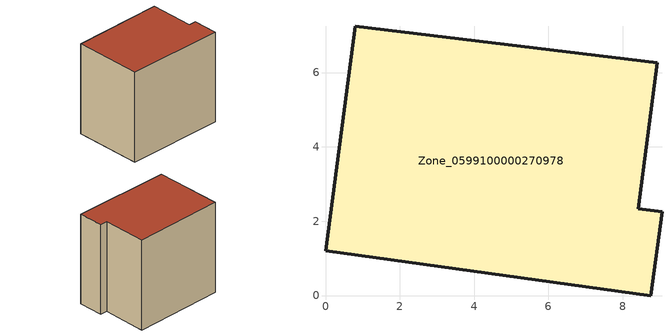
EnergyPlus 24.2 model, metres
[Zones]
Zone_0599100000270978
 floor ground (C_G): 0,1.21 0.8,7.24 8.93,6.26 8.41,2.34 9.05,2.26 8.76,0 z0
 wall outside (C_F): 0.8,7.24 0,1.21 8.76,0 9.05,2.26 8.41,2.34 8.93,6.26 0.8,7.24 z0:8.25
 roof outside (C_R): 0,1.21 8.76,0 9.05,2.26 8.41,2.34 8.93,6.26 0.8,7.24 z8.25
[BUILDING]
Pand.0599100000270978: North Axis=0; Terrain=City; Loads Convergence Tolerance Value=0.04; Temperature Convergence Tolerance Value=0.4; Solar Distribution=FullExterior; Maximum Number of Warmup Days=25; Minimum Number of Warmup Days=1
[Site:Location]
Rotterdam.The.Hague.AP_ZH_NLD Design_Conditions: Latitude=51.96; Longitude=4.45; Time Zone=1; Elevation=-4.5
[SITE:GROUNDTEMPERATURE:BUILDINGSURFACE]
18, 18, 18, 18, 18, 18, 18, 18, 18, 18, 18, 18
[MATERIAL] Thermal Absorptance=0.9; Solar Absorptance=0.7; Visible Absorptance=0.7
Name | Roughness | Thickness | Conductivity | Density | Specific Heat
G.TI.1946-1964 | MediumSmooth | 0.15 | 1 | 540 | 1210
F.TI.1946-1964 | Rough | 0.3 | 0.857143 | 1920 | 840
R.TI.1946-1964 | MediumRough | 0.2 | 0.277778 | 1500 | 1000
[CONSTRUCTION]
C_G: G.TI.1946-1964
C_F: F.TI.1946-1964
C_R: R.TI.1946-1964
[ZONE]
Zone_0599100000270978: Type=1; Multiplier=1; Ceiling Height=Autocalculate; Volume=Autocalculate; Floor Area=autocalculate; Part of Total Floor Area=Yes
[ZONEINFILTRATION:DESIGNFLOWRATE]
Infil_Zone_0599100000270978: Zone or ZoneList or Space or SpaceList=Zone_0599100000270978; Schedule=AlwaysOn; Design Flow Rate Calculation Method=Flow/Area; Flow Rate per Floor Area=0.003; Constant Term Coefficient=1; Temperature Term Coefficient=0; Velocity Term Coefficient=0; Velocity Squared Term Coefficient=0
[HVACTEMPLATE:ZONE:IDEALLOADSAIRSYSTEM]
Zone_0599100000270978: Maximum Heating Supply Air Temperature=50; Minimum Cooling Supply Air Temperature=13; Maximum Heating Supply Air Humidity Ratio=0.0156; Minimum Cooling Supply Air Humidity Ratio=0.0077; Heating Limit=NoLimit; Cooling Limit=NoLimit; Dehumidification Control Type=ConstantSensibleHeatRatio; Cooling Sensible Heat Ratio=0.7; Dehumidification Setpoint=60; Humidification Control Type=None; Humidification Setpoint=30; Outdoor Air Method=None; Outdoor Air Flow Rate per Person=0.00944; Outdoor Air Flow Rate per Zone Floor Area=0; Outdoor Air Flow Rate per Zone=0; Demand Controlled Ventilation Type=None; Outdoor Air Economizer Type=NoEconomizer; Heat Recovery Type=None; Sensible Heat Recovery Effectiveness=0.7; Latent Heat Recovery Effectiveness=0.65
[ZONECONTROL:THERMOSTAT]
ThermostatControl_Zone_0599100000270978: Zone or ZoneList=Zone_0599100000270978; Control Type Schedule=DualSetpointControlType; Control 1=Thermostat_Zone_0599100000270978; Temperature Difference Between Cutout And Setpoint=0
[THERMOSTATSETPOINT:DUALSETPOINT]
Thermostat_Zone_0599100000270978: Heating Setpoint Temperature Schedule=HeatingSetpoint_Zone_0599100000270978; Cooling Setpoint Temperature Schedule=CoolingSetpoint_Zone_0599100000270978
[SCHEDULE:COMPACT]
HeatingSetpoint_Zone_0599100000270978: Through: 12/31, For: AllDays, Until: 24:00, 21
CoolingSetpoint_Zone_0599100000270978: Through: 12/31, For: AllDays, Until: 24:00, 24
DualSetpointControlType: Through: 12/31, For: AllDays, Until: 24:00, 4
AlwaysOn: Through: 12/31, For: AllDays, Until: 24:00, 1
